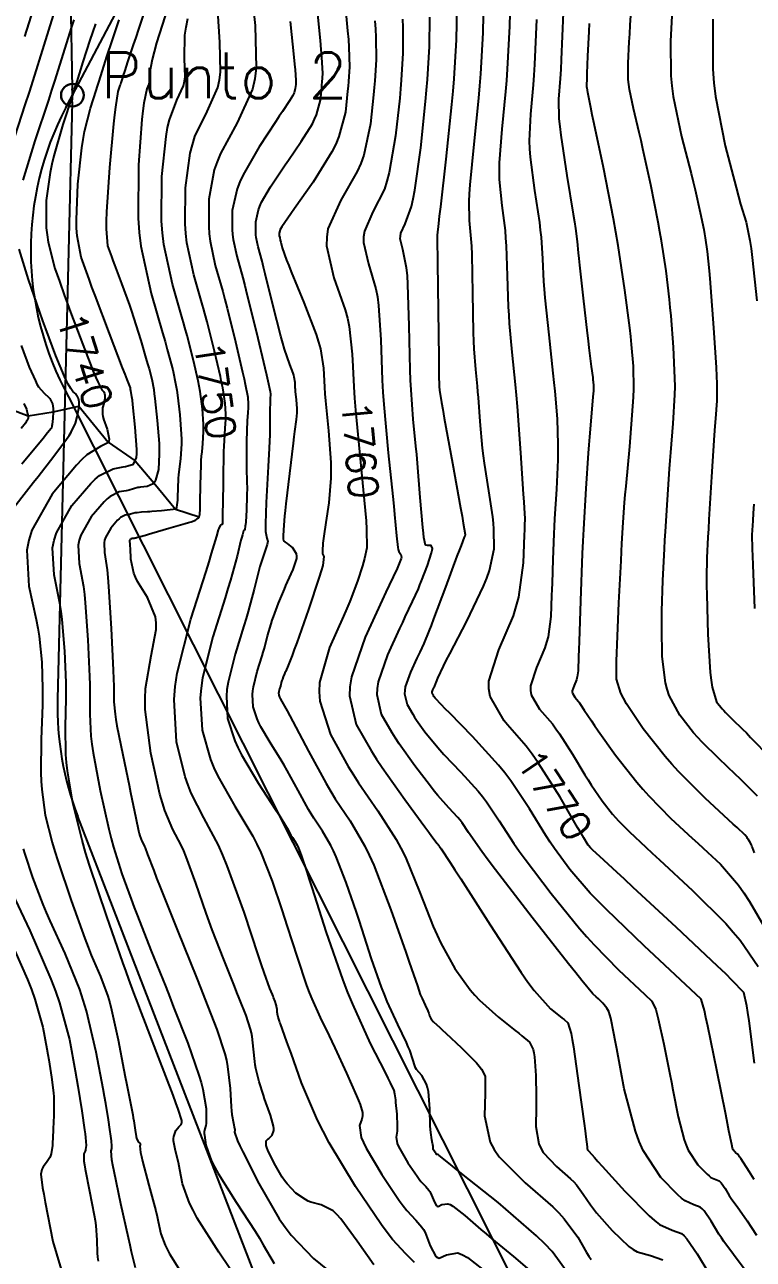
# Model space of a CAD drawing. Header units: metres. Extents: x 837117 to 838479, y 1189012 to 1191015.
# Drawn here: x 838085.9 to 838181.6, y 1190165.6 to 1190327.7 of the extents above; entities that cross this region are included whole.
import ezdxf

# ---------------------------------------------------------------- set-up
doc = ezdxf.new("R2010")
doc.units = ezdxf.units.M
doc.header["$LTSCALE"] = 0.3
for name, color, linetype in [('COTAS 10', 1, 'Continuous'), ('COTAS INT', 252, 'Continuous'), ('DRENAJE', 5, 'Continuous'), ('VIA1', 50, 'Continuous'), ('VIA2', 121, 'Continuous')]:
    doc.layers.add(name, color=color, linetype=linetype)
doc.layers.add('PTOBLIGADO', color=90, linetype='Continuous', lineweight=30)
doc.layers.add('TEXTPTO', color=90, linetype='Continuous', lineweight=30)
doc.styles.get("Standard").update_dxf_attribs({"font": 'simplex.shx'})

msp = doc.modelspace()

# ---------------------------------------------------------------- linework, layer by layer
at = {"layer": 'COTAS 10'}
for points in [[(838181.7, 1190191.36), (838181, 1190196.9), (838180.84, 1190197.99), (838180.7, 1190198.9), (838180.33, 1190200.62), (838178.81, 1190202.22), (838177.94, 1190203.07), (838176.88, 1190204.08), (838171.43, 1190209.19), (838165.81, 1190214.4), (838164.64, 1190215.49), (838163.64, 1190216.42), (838161.43, 1190218.48), (838160.52, 1190219.33), (838160.34, 1190219.5), (838160.19, 1190219.64), (838159.93, 1190219.91), (838159.88, 1190219.98), (838159.32, 1190220.93), (838158.96, 1190221.54), (838158.51, 1190222.31), (838156.2, 1190226.28), (838153.34, 1190230.8), (838152.54, 1190231.91), (838151.75, 1190232.97), (838149.31, 1190235.77), (838148.87, 1190236.28), (838147.01, 1190239.49), (838146.85, 1190240.48), (838146.85, 1190241.51), (838148.16, 1190245.63), (838150.07, 1190250.06), (838150.45, 1190251.29), (838150.77, 1190252.53), (838151.38, 1190257.02), (838151.54, 1190260.66), (838151.57, 1190261.35), (838151.59, 1190261.92), (838151.62, 1190262.84), (838151.52, 1190264.2), (838151.47, 1190265.03), (838151.4, 1190266.07), (838151.04, 1190271.46), (838150.6, 1190277.56), (838150.48, 1190279.04), (838150.36, 1190280.43), (838149.93, 1190284.69), (838149.58, 1190288.46), (838149.51, 1190289.54), (838149.45, 1190290.63), (838149.32, 1190294.69), (838149.18, 1190298.64), (838149.1, 1190299.66), (838149.02, 1190300.65), (838148.58, 1190303.96), (838148.27, 1190307.37), (838148.25, 1190308.43), (838148.27, 1190309.54), (838148.61, 1190313.96), (838149.09, 1190318.91), (838149.2, 1190320.36), (838149.31, 1190321.84), (838149.6, 1190327.47), (838149.74, 1190332.57)], [(838137.09, 1190165.17), (838135.95, 1190166.32), (838134.19, 1190168.23), (838133.51, 1190169.11), (838132.76, 1190170.15), (838129.36, 1190175.17), (838125.89, 1190180.92), (838125.09, 1190182.41), (838124.35, 1190183.87), (838122.27, 1190188.77), (838120.89, 1190192.65), (838120.6, 1190193.47), (838120.35, 1190194.17), (838119.78, 1190195.76), (838119.51, 1190196.52), (838119.44, 1190196.7), (838119.39, 1190196.87), (838119.22, 1190197.38), (838119.12, 1190197.79), (838119.1, 1190197.9), (838119.08, 1190198.01), (838119.05, 1190198.39), (838119, 1190198.78), (838118.98, 1190198.89), (838118.95, 1190199.01), (838118.81, 1190199.44), (838118.6, 1190199.97), (838118.53, 1190200.15), (838118.45, 1190200.35), (838118.12, 1190201.18), (838117.37, 1190203.27), (838117.03, 1190204.26), (838116.64, 1190205.44), (838114.72, 1190211.18), (838112.51, 1190217.28), (838111.94, 1190218.68), (838111.37, 1190219.96), (838109.45, 1190223.55), (838107.78, 1190226.78), (838107.38, 1190227.83), (838107.01, 1190228.95), (838105.86, 1190233.55), (838105.55, 1190239.09), (838105.7, 1190240.79), (838105.95, 1190242.57), (838107.72, 1190249.62), (838109.73, 1190255.88), (838110.13, 1190257.16), (838110.47, 1190258.24), (838111.15, 1190260.53), (838111.38, 1190261.38), (838111.44, 1190261.55), (838111.5, 1190261.69), (838111.69, 1190261.99), (838111.83, 1190262.09), (838111.86, 1190262.11), (838111.88, 1190262.13), (838111.93, 1190262.17), (838111.94, 1190262.21), (838111.94, 1190262.24), (838111.94, 1190262.26), (838111.94, 1190262.39), (838111.94, 1190263.35), (838111.95, 1190263.9), (838111.96, 1190264.57), (838112.01, 1190268.01), (838112.08, 1190271.62), (838112.11, 1190272.39), (838112.14, 1190273.07), (838112.26, 1190274.72), (838112.34, 1190275.84), (838112.34, 1190276.19), (838112.34, 1190276.55), (838112.23, 1190278), (838111.92, 1190280), (838111.78, 1190280.71), (838111.62, 1190281.49), (838110.85, 1190284.84), (838109.87, 1190288.68), (838109.58, 1190289.76), (838109.4, 1190290.43), (838109.29, 1190290.84), (838108.14, 1190294.84), (838107.23, 1190299.05), (838107.09, 1190300.28), (838106.99, 1190301.53), (838107.02, 1190306.28), (838107.66, 1190310.81), (838107.94, 1190311.92), (838108.27, 1190312.98), (838109.87, 1190316.28), (838111.29, 1190319.45), (838111.51, 1190320.42), (838111.65, 1190321.43), (838111.55, 1190325.4), (838111.3, 1190329.5)], [(838170.93, 1190329.67), (838170.68, 1190325.51), (838170.74, 1190320.97), (838170.87, 1190319.63), (838171.06, 1190318.26), (838172.15, 1190313.02), (838173.39, 1190308.16), (838173.67, 1190307.03), (838173.92, 1190305.99), (838174.6, 1190303.02), (838175.05, 1190300.79), (838175.15, 1190300.23), (838175.25, 1190299.68), (838175.52, 1190297.9), (838175.78, 1190295.36), (838175.87, 1190294.34), (838175.96, 1190293.19), (838176.36, 1190287.9), (838176.7, 1190282.66), (838176.75, 1190281.55), (838176.78, 1190280.58), (838176.77, 1190278.31), (838176.59, 1190275.97), (838176.52, 1190274.96), (838176.44, 1190273.8), (838176.09, 1190268.31), (838175.74, 1190262.72), (838175.67, 1190261.49), (838175.6, 1190260.41), (838175.45, 1190257.67), (838175.42, 1190255.03), (838175.43, 1190254), (838175.46, 1190252.86), (838175.61, 1190247.67), (838175.91, 1190242.66), (838176.03, 1190241.62), (838176.16, 1190240.73), (838176.74, 1190238.8), (838177.47, 1190237.88), (838177.69, 1190237.63), (838177.92, 1190237.38), (838178.8, 1190236.5), (838180.14, 1190235.21), (838180.65, 1190234.7), (838181.21, 1190234.12), (838183.78, 1190231.48)], [(838095.21, 1190327.8), (838094.84, 1190326.67), (838094.5, 1190325.64), (838093.58, 1190322.78), (838092.77, 1190320.2), (838092.49, 1190319.34), (838092.2, 1190318.42), (838090.94, 1190314.58), (838089.76, 1190310.46), (838089.51, 1190309.37), (838089.29, 1190308.29), (838088.77, 1190304.58), (838088.76, 1190301.03), (838088.86, 1190300.07), (838089, 1190299.11), (838089.88, 1190295.69), (838090.48, 1190294.01), (838091.16, 1190292.1), (838091.55, 1190291.03), (838091.95, 1190289.93), (838093.55, 1190285.69), (838094.97, 1190282.07), (838095.26, 1190281.36), (838095.51, 1190280.78), (838096.04, 1190279.76), (838096.24, 1190279.57), (838096.29, 1190279.52), (838096.33, 1190279.47), (838096.42, 1190279.28), (838096.45, 1190279.06), (838096.45, 1190279), (838096.45, 1190278.92), (838096.43, 1190278.62), (838096.36, 1190278.23), (838096.33, 1190278.09), (838096.3, 1190277.96), (838096.15, 1190277.37), (838096.13, 1190276.55), (838096.19, 1190276.26), (838096.27, 1190275.94), (838096.28, 1190275.91), (838096.76, 1190274.56), (838097.03, 1190273.27), (838096.96, 1190273.01), (838096.84, 1190272.78), (838095.88, 1190272.31), (838094.08, 1190271.23), (838093.43, 1190270.61), (838092.71, 1190269.86), (838089.55, 1190266.03), (838086.88, 1190261.31), (838086.47, 1190260), (838086.21, 1190258.7), (838086.46, 1190253.99), (838087.45, 1190249.59), (838087.65, 1190248.48), (838087.82, 1190247.42), (838088.18, 1190243.99), (838088.27, 1190240.54), (838088.27, 1190239.47), (838088.26, 1190238.36), (838088.11, 1190233.91), (838088.05, 1190229.47), (838088.09, 1190228.36), (838088.17, 1190227.3), (838088.64, 1190223.91), (838089.55, 1190220.33), (838089.89, 1190219.16), (838090.28, 1190217.9), (838092.01, 1190212.72), (838093.82, 1190207.71), (838094.25, 1190206.57), (838094.65, 1190205.54), (838095.86, 1190202.72), (838096.83, 1190200.15), (838097.09, 1190199.28), (838097.34, 1190198.34), (838098.2, 1190194.4), (838098.95, 1190190.5), (838099.12, 1190189.58), (838099.29, 1190188.75), (838099.77, 1190186.34), (838100.11, 1190184.59), (838100.18, 1190184.17), (838100.25, 1190183.77), (838100.41, 1190182.57), (838100.55, 1190181.71), (838100.6, 1190181.53), (838100.66, 1190181.37), (838100.89, 1190181), (838101.07, 1190180.8), (838101.1, 1190180.74), (838101.11, 1190180.69), (838101.05, 1190180.52), (838101.15, 1190179.62), (838101.27, 1190179.11), (838101.41, 1190178.49), (838102.24, 1190175.33), (838103.13, 1190171.98), (838103.31, 1190171.25), (838103.47, 1190170.59), (838103.82, 1190168.94), (838104.35, 1190167.47), (838104.62, 1190166.94), (838104.95, 1190166.35), (838106.57, 1190163.76)], [(838131.89, 1190328.2), (838131.97, 1190327.07), (838132.02, 1190326.03), (838132.06, 1190323.05), (838131.89, 1190320.31), (838131.82, 1190319.42), (838131.73, 1190318.49), (838131.33, 1190314.65), (838130.44, 1190310.56), (838130.05, 1190309.47), (838129.59, 1190308.39), (838127.44, 1190304.65), (838125.74, 1190300.87), (838125.57, 1190299.77), (838125.54, 1190298.65), (838126.52, 1190294.44), (838128.01, 1190290.25), (838128.3, 1190289.15), (838128.53, 1190288.08), (838128.92, 1190284.44), (838128.99, 1190282.81), (838129.11, 1190280.15), (838129.21, 1190278.67), (838129.34, 1190277.07), (838130.01, 1190270.25), (838130.63, 1190263.89), (838130.73, 1190262.57), (838130.8, 1190261.44), (838130.82, 1190258.99), (838130.53, 1190257.6), (838130.41, 1190257.14), (838130.27, 1190256.66), (838129.62, 1190254.64), (838128.59, 1190251.95), (838128.21, 1190251.04), (838127.79, 1190250.05), (838125.92, 1190245.9), (838124.63, 1190241.34), (838124.58, 1190240.1), (838124.67, 1190238.86), (838126.07, 1190234.48), (838128.4, 1190230.32), (838129.07, 1190229.22), (838129.75, 1190228.15), (838132.28, 1190224.48), (838134.7, 1190220.71), (838135.32, 1190219.56), (838135.9, 1190218.38), (838137.8, 1190213.78), (838139.55, 1190209.28), (838140.05, 1190208.17), (838140.55, 1190207.11), (838142.39, 1190203.78), (838144.4, 1190201), (838145.01, 1190200.29), (838145.64, 1190199.62), (838148.11, 1190197.4), (838150.32, 1190195.66), (838150.79, 1190195.28), (838151.2, 1190194.95), (838152.18, 1190194.12), (838152.65, 1190193.13), (838152.75, 1190192.7), (838152.84, 1190192.19), (838153.02, 1190189.76), (838153.07, 1190186.97), (838153.08, 1190186.24), (838153.08, 1190185.52), (838153.04, 1190183.04), (838153.42, 1190180.78), (838153.67, 1190180.21), (838154, 1190179.65), (838155.73, 1190177.79), (838157.59, 1190176.18), (838157.99, 1190175.77), (838158.35, 1190175.39), (838159.25, 1190174.15), (838160.19, 1190172.74), (838160.57, 1190172.25), (838161, 1190171.71), (838163.02, 1190169.38), (838165.23, 1190167.29), (838165.79, 1190166.9), (838166.32, 1190166.58), (838168.05, 1190166.12), (838169.67, 1190165.52)]]:
    msp.add_lwpolyline(points, dxfattribs=at)
at = {"layer": 'COTAS INT'}
for points in [[(838115.63, 1190332.69), (838116.18, 1190327.56), (838116.32, 1190322), (838116.12, 1190320.59), (838115.81, 1190319.23), (838113.83, 1190314.79), (838111.63, 1190310.78), (838111.19, 1190309.69), (838110.82, 1190308.61), (838110.1, 1190304.79), (838110.08, 1190301.17), (838110.15, 1190300.21), (838110.26, 1190299.28), (838110.95, 1190296.06), (838111.92, 1190292.65), (838112.2, 1190291.59), (838112.49, 1190290.48), (838113.6, 1190286.06), (838114.54, 1190282.05), (838114.73, 1190281.21), (838114.89, 1190280.47), (838115.2, 1190278.77), (838115.26, 1190277.87), (838115.27, 1190277.64), (838115.27, 1190277.43), (838115.22, 1190276.73), (838115.14, 1190275.72), (838115.12, 1190275.3), (838115.1, 1190274.82), (838115.06, 1190272.59), (838115.04, 1190270.27), (838115.04, 1190269.73), (838115.04, 1190269.24), (838115.08, 1190267.86), (838115.11, 1190266.61), (838115.1, 1190266.2), (838115.09, 1190265.77), (838115.03, 1190263.98), (838114.94, 1190262.39), (838114.92, 1190262.08), (838114.89, 1190261.83), (838114.82, 1190261.39), (838114.76, 1190261.33), (838114.75, 1190261.31), (838114.73, 1190261.29), (838114.67, 1190261.25), (838114.5, 1190260.71), (838114.42, 1190260.39), (838114.31, 1190260), (838113.8, 1190257.93), (838112.94, 1190254.76), (838112.61, 1190253.65), (838112.25, 1190252.46), (838110.63, 1190247.34), (838109.28, 1190241.96), (838109.09, 1190240.6), (838108.97, 1190239.3), (838109.21, 1190235.08), (838110.33, 1190231.21), (838110.77, 1190230.13), (838111.26, 1190229.04), (838113.51, 1190225.08), (838115.86, 1190221.16), (838116.41, 1190220.09), (838116.93, 1190219.03), (838118.43, 1190215.27), (838119.68, 1190211.48), (838120.03, 1190210.4), (838120.38, 1190209.31), (838121.68, 1190205.27), (838122.94, 1190201.54), (838123.28, 1190200.65), (838123.6, 1190199.82), (838124.71, 1190197.34), (838125.88, 1190194.95), (838126.25, 1190194.18), (838126.63, 1190193.37), (838128.16, 1190190.04), (838129.48, 1190187.05), (838129.74, 1190186.45), (838129.95, 1190185.94), (838130.29, 1190184.9), (838130.25, 1190184.39), (838130.21, 1190184.21), (838130.16, 1190184.01), (838129.87, 1190183.16), (838130.1, 1190181.59), (838130.38, 1190180.94), (838130.74, 1190180.2), (838132.8, 1190176.73), (838135.1, 1190173.33), (838135.61, 1190172.63), (838136.07, 1190172.03), (838137.26, 1190170.74), (838138.07, 1190169.85), (838138.28, 1190169.51), (838138.48, 1190169.13), (838139.17, 1190167.4), (838139.89, 1190166), (838140.12, 1190165.83), (838140.35, 1190165.74), (838141.3, 1190166.21), (838142.8, 1190166.44), (838143.39, 1190166.21), (838144.06, 1190165.85), (838147.09, 1190163.48)], [(838182.1, 1190226.4), (838180.32, 1190228.2), (838179.79, 1190228.72), (838179.22, 1190229.26), (838177.03, 1190231.33), (838174.83, 1190233.51), (838174.27, 1190234.12), (838173.73, 1190234.74), (838171.92, 1190237.03), (838170.54, 1190239.62), (838170.27, 1190240.44), (838170.04, 1190241.29), (838169.6, 1190244.72), (838169.54, 1190248.5), (838169.54, 1190249.58), (838169.56, 1190250.67), (838169.69, 1190254.72), (838169.9, 1190258.86), (838169.96, 1190260.01), (838170.03, 1190261.16), (838170.28, 1190265.31), (838170.56, 1190269.37), (838170.64, 1190270.46), (838170.73, 1190271.54), (838171.06, 1190275.31), (838171.27, 1190279.08), (838171.29, 1190280.17), (838171.28, 1190281.26), (838171.11, 1190285.36), (838170.77, 1190289.45), (838170.67, 1190290.54), (838170.56, 1190291.62), (838170.12, 1190295.36), (838169.52, 1190299.3), (838169.31, 1190300.5), (838169.08, 1190301.75), (838168.1, 1190306.66), (838167.08, 1190311.36), (838166.83, 1190312.48), (838166.59, 1190313.53), (838165.82, 1190316.66), (838165.3, 1190319.17), (838165.21, 1190319.82), (838165.15, 1190320.46), (838165.12, 1190322.64), (838165.29, 1190325.43), (838165.35, 1190326.46), (838165.42, 1190327.6), (838165.73, 1190332.64)], [(838102.56, 1190332.23), (838100.86, 1190327.07), (838100.5, 1190325.98), (838100.19, 1190325.02), (838099.44, 1190322.78), (838099.06, 1190321.65), (838098.98, 1190321.4), (838098.9, 1190321.17), (838098.71, 1190320.56), (838098.54, 1190320.04), (838098.49, 1190319.87), (838098.43, 1190319.68), (838098.17, 1190318.91), (838097.83, 1190316.85), (838097.72, 1190315.86), (838097.59, 1190314.68), (838097.07, 1190308.91), (838096.68, 1190303.09), (838096.63, 1190301.89), (838096.62, 1190300.86), (838096.8, 1190298.64), (838097.31, 1190297.23), (838097.5, 1190296.72), (838097.71, 1190296.16), (838098.64, 1190293.7), (838099.67, 1190290.86), (838099.95, 1190290.05), (838100.22, 1190289.24), (838101.16, 1190286.23), (838101.94, 1190283.59), (838102.11, 1190283.01), (838102.25, 1190282.5), (838102.61, 1190281.16), (838102.86, 1190279.77), (838102.93, 1190279.22), (838103.01, 1190278.59), (838103.34, 1190275.72), (838103.57, 1190272.69), (838103.6, 1190271.97), (838103.6, 1190271.29), (838103.48, 1190269.27), (838103.11, 1190267.89), (838102.96, 1190267.63), (838102.79, 1190267.41), (838101.99, 1190267.04), (838101.15, 1190266.97), (838100.95, 1190266.94), (838100.76, 1190266.91), (838100.22, 1190266.76), (838099.66, 1190266.59), (838099.46, 1190266.55), (838099.25, 1190266.5), (838098.33, 1190266.34), (838097.15, 1190265.75), (838096.76, 1190265.43), (838096.35, 1190265.04), (838094.67, 1190263.07), (838093.31, 1190260.67), (838093.1, 1190260), (838092.97, 1190259.34), (838093.1, 1190256.93), (838093.64, 1190253.94), (838093.77, 1190252.9), (838093.89, 1190251.77), (838094.24, 1190246.93), (838094.44, 1190242.13), (838094.48, 1190241.02), (838094.49, 1190240.01), (838094.47, 1190237.17), (838094.61, 1190234.28), (838094.74, 1190233.25), (838094.91, 1190232.11), (838095.84, 1190227.17), (838096.99, 1190222.07), (838097.3, 1190220.84), (838097.6, 1190219.7), (838098.67, 1190216.21), (838099.89, 1190212.87), (838100.29, 1190211.81), (838100.72, 1190210.7), (838102.5, 1190206.21), (838104.44, 1190201.37), (838104.96, 1190200.04), (838105.48, 1190198.72), (838107.33, 1190193.97), (838108.8, 1190189.79), (838109.09, 1190188.81), (838109.33, 1190187.93), (838109.74, 1190185.39), (838109.75, 1190183.77), (838109.74, 1190183.45), (838109.72, 1190183.19), (838109.59, 1190182.73), (838109.49, 1190182.35), (838109.5, 1190182.14), (838109.52, 1190181.89), (838109.69, 1190180.6), (838110.46, 1190178.5), (838110.85, 1190177.73), (838111.32, 1190176.88), (838113.67, 1190173.13), (838116.17, 1190169.29), (838116.74, 1190168.38), (838117.25, 1190167.53), (838118.66, 1190165.04)], [(838105.08, 1190331.07), (838103.25, 1190325.28), (838102.91, 1190324.1), (838102.65, 1190323.11), (838102.29, 1190321.07), (838102.31, 1190320.28), (838102.28, 1190320.08), (838102.24, 1190319.89), (838101.96, 1190319.26), (838101.56, 1190317.38), (838101.44, 1190316.39), (838101.32, 1190315.21), (838100.86, 1190309.26), (838100.82, 1190302.26), (838100.96, 1190300.41), (838101.17, 1190298.6), (838102.51, 1190292.39), (838104.03, 1190287.23), (838104.35, 1190286.08), (838104.64, 1190285.06), (838105.36, 1190282.39), (838105.78, 1190280.34), (838105.88, 1190279.72), (838105.98, 1190279.06), (838106.3, 1190276.48), (838106.48, 1190273.92), (838106.5, 1190273.27), (838106.5, 1190272.66), (838106.36, 1190270.68), (838106.16, 1190269), (838106.12, 1190268.57), (838106.08, 1190268.16), (838106.02, 1190266.8), (838105.99, 1190265.71), (838105.98, 1190265.46), (838105.97, 1190265.24), (838105.91, 1190264.65), (838105.85, 1190264.3), (838105.83, 1190264.18), (838105.82, 1190264.1), (838105.81, 1190264.09), (838105.81, 1190264.09), (838105.79, 1190264.08), (838105.78, 1190264.08), (838105.78, 1190264.08), (838105.73, 1190264.06), (838105.41, 1190264.03), (838105.01, 1190263.99), (838103.89, 1190263.88), (838102.64, 1190263.76), (838102.34, 1190263.74), (838102.07, 1190263.72), (838101.26, 1190263.67), (838100.68, 1190263.62), (838100.55, 1190263.61), (838100.43, 1190263.59), (838100.11, 1190263.51), (838099.82, 1190263.42), (838099.72, 1190263.4), (838099.61, 1190263.38), (838099.13, 1190263.29), (838098.52, 1190262.98), (838098.32, 1190262.82), (838098.1, 1190262.62), (838097.23, 1190261.59), (838096.53, 1190260.35), (838096.42, 1190260), (838096.35, 1190259.66), (838096.42, 1190258.41), (838096.74, 1190256.12), (838096.83, 1190255.11), (838096.92, 1190253.95), (838097.26, 1190248.41), (838097.53, 1190242.93), (838097.58, 1190241.8), (838097.61, 1190240.84), (838097.65, 1190238.79), (838097.8, 1190237.16), (838097.91, 1190236.46), (838098.04, 1190235.65), (838098.8, 1190231.85), (838099.63, 1190227.84), (838099.82, 1190226.9), (838100, 1190226.04), (838100.5, 1190223.55), (838100.86, 1190221.86), (838100.95, 1190221.51), (838101.04, 1190221.2), (838101.32, 1190220.5), (838101.59, 1190220), (838101.67, 1190219.82), (838101.75, 1190219.62), (838102.06, 1190218.77), (838102.86, 1190216.65), (838103.25, 1190215.65), (838103.71, 1190214.48), (838106, 1190208.77), (838108.48, 1190202.6), (838109.06, 1190201.14), (838109.59, 1190199.79), (838111.16, 1190195.79), (838112.2, 1190192.6), (838112.4, 1190191.75), (838112.57, 1190190.92), (838112.9, 1190188.03), (838113.02, 1190185.64), (838113.06, 1190185.11), (838113.11, 1190184.64), (838113.32, 1190183.46), (838113.48, 1190182.8), (838113.5, 1190182.66), (838113.51, 1190182.54), (838113.46, 1190182.28), (838113.88, 1190181.17), (838114.18, 1190180.52), (838114.57, 1190179.72), (838116.65, 1190175.56), (838119.35, 1190170.93), (838120.13, 1190169.83), (838120.91, 1190168.8), (838123.85, 1190165.72), (838126.36, 1190163.64)], [(838157.5, 1190163.43), (838155.15, 1190166.62), (838154.19, 1190167.64), (838153.1, 1190168.71), (838148.06, 1190173.05), (838143.28, 1190176.87), (838142.36, 1190177.61), (838141.61, 1190178.21), (838140.32, 1190179.25), (838140.18, 1190179.36), (838140.15, 1190179.38), (838140.13, 1190179.39), (838140.06, 1190179.38), (838140.02, 1190179.35), (838140.01, 1190179.36), (838139.99, 1190179.36), (838139.96, 1190179.43), (838139.93, 1190179.51), (838139.92, 1190179.52), (838139.91, 1190179.54), (838139.88, 1190179.58), (838139.82, 1190179.64), (838139.8, 1190179.67), (838139.78, 1190179.7), (838139.67, 1190179.85), (838139.58, 1190180.01), (838139.56, 1190180.04), (838139.55, 1190180.07), (838139.54, 1190180.14), (838139.55, 1190180.21), (838139.55, 1190180.24), (838139.55, 1190180.27), (838139.55, 1190180.41), (838139.51, 1190180.64), (838139.49, 1190180.73), (838139.46, 1190180.83), (838139.35, 1190181.3), (838139.22, 1190182.25), (838139.2, 1190182.66), (838139.17, 1190183.13), (838139.11, 1190185.36), (838138.92, 1190187.65), (838138.81, 1190188.15), (838138.69, 1190188.59), (838138.04, 1190189.74), (838137.37, 1190190.53), (838137.23, 1190190.76), (838137.12, 1190190.99), (838136.86, 1190191.82), (838136.48, 1190193.05), (838136.28, 1190193.52), (838136.05, 1190194.05), (838134.89, 1190196.45), (838133.51, 1190199.46), (838133.14, 1190200.38), (838132.77, 1190201.33), (838131.47, 1190205.07), (838130.19, 1190209.02), (838129.82, 1190210.11), (838129.46, 1190211.19), (838128.11, 1190215.07), (838126.81, 1190218.46), (838126.46, 1190219.23), (838126.13, 1190219.92), (838125.01, 1190221.83), (838123.88, 1190223.52), (838123.54, 1190224.07), (838123.19, 1190224.67), (838121.83, 1190227.15), (838120.39, 1190229.78), (838119.99, 1190230.47), (838119.59, 1190231.15), (838118.14, 1190233.46), (838116.92, 1190235.52), (838116.66, 1190236.04), (838116.44, 1190236.54), (838115.92, 1190238.14), (838115.83, 1190239.74), (838115.88, 1190240.23), (838115.95, 1190240.74), (838116.46, 1190242.77), (838117.1, 1190244.81), (838117.25, 1190245.33), (838117.39, 1190245.83), (838117.82, 1190247.46), (838118.26, 1190249.03), (838118.41, 1190249.49), (838118.57, 1190249.96), (838119.25, 1190251.75), (838120.01, 1190253.56), (838120.22, 1190254.04), (838120.43, 1190254.52), (838121.18, 1190256.18), (838121.63, 1190257.6), (838121.64, 1190257.92), (838121.61, 1190258.22), (838121.09, 1190259.04), (838120.41, 1190259.56), (838120.28, 1190259.66), (838120.17, 1190259.75), (838119.95, 1190259.94), (838119.9, 1190260.2), (838119.89, 1190260.35), (838119.89, 1190260.52), (838119.93, 1190261.38), (838120.08, 1190263.16), (838120.16, 1190263.9), (838120.26, 1190264.76), (838120.72, 1190268.77), (838121.21, 1190272.73), (838121.31, 1190273.56), (838121.4, 1190274.27), (838121.61, 1190275.85), (838121.68, 1190276.74), (838121.68, 1190277.02), (838121.68, 1190277.3), (838121.6, 1190278.44), (838121.49, 1190279.53), (838121.47, 1190279.79), (838121.45, 1190280.02), (838121.42, 1190280.71), (838121.31, 1190281.41), (838121.24, 1190281.66), (838121.16, 1190281.93), (838120.71, 1190283.09), (838120.03, 1190285.08), (838119.81, 1190285.88), (838119.56, 1190286.78), (838118.51, 1190290.89), (838117.51, 1190294.98), (838117.29, 1190295.86), (838117.09, 1190296.64), (838116.58, 1190298.51), (838116.32, 1190299.73), (838116.28, 1190300.08), (838116.25, 1190300.44), (838116.26, 1190301.81), (838116.61, 1190303.38), (838116.8, 1190303.86), (838117.03, 1190304.37), (838118.19, 1190306.39), (838119.67, 1190308.62), (838120.11, 1190309.26), (838120.55, 1190309.91), (838122.24, 1190312.33), (838123.69, 1190314.68), (838123.99, 1190315.28), (838124.23, 1190315.86), (838124.74, 1190317.76), (838124.91, 1190319.37), (838124.95, 1190319.76), (838124.98, 1190320.13), (838125.05, 1190321.27), (838124.94, 1190323.42), (838124.85, 1190324.41), (838124.75, 1190325.58), (838124.17, 1190331.27)], [(838127.81, 1190332.16), (838128.32, 1190326.89), (838128.41, 1190325.74), (838128.48, 1190324.72), (838128.56, 1190322.16), (838128.44, 1190320.22), (838128.38, 1190319.59), (838128.32, 1190318.93), (838128.03, 1190316.2), (838127.18, 1190312.98), (838126.76, 1190312.01), (838126.26, 1190310.99), (838123.8, 1190307.01), (838121.36, 1190303.54), (838120.87, 1190302.84), (838120.46, 1190302.26), (838119.68, 1190301.13), (838119.47, 1190300.77), (838119.43, 1190300.68), (838119.4, 1190300.6), (838119.34, 1190300.32), (838119.34, 1190300.08), (838119.34, 1190300.01), (838119.35, 1190299.95), (838119.4, 1190299.74), (838119.48, 1190299.41), (838119.52, 1190299.27), (838119.56, 1190299.11), (838119.74, 1190298.39), (838120.3, 1190296.77), (838120.58, 1190296.05), (838120.91, 1190295.22), (838122.57, 1190291.22), (838124.2, 1190287), (838124.51, 1190286.02), (838124.76, 1190285.12), (838125.17, 1190282.57), (838125.28, 1190280.09), (838125.34, 1190279.23), (838125.42, 1190278.3), (838125.8, 1190274.35), (838126.1, 1190270.21), (838126.11, 1190269.17), (838126.1, 1190268.17), (838125.84, 1190264.93), (838125.45, 1190262.32), (838125.36, 1190261.72), (838125.29, 1190261.17), (838125.08, 1190259.62), (838125.02, 1190258.61), (838125.02, 1190258.41), (838125.04, 1190258.23), (838125.21, 1190257.85), (838125.05, 1190256.68), (838124.86, 1190256), (838124.6, 1190255.17), (838123.17, 1190250.9), (838121.63, 1190246.53), (838121.31, 1190245.64), (838121.04, 1190244.89), (838120.43, 1190243.33), (838120.16, 1190242.74), (838120.09, 1190242.6), (838120.04, 1190242.47), (838119.87, 1190242.08), (838119.75, 1190241.76), (838119.72, 1190241.68), (838119.69, 1190241.6), (838119.61, 1190241.32), (838119.54, 1190241.03), (838119.51, 1190240.94), (838119.49, 1190240.85), (838119.37, 1190240.49), (838119.28, 1190240.13), (838119.27, 1190240.04), (838119.26, 1190239.95), (838119.28, 1190239.67), (838119.37, 1190239.39), (838119.41, 1190239.3), (838119.45, 1190239.21), (838119.67, 1190238.84), (838120.36, 1190237.61), (838120.71, 1190236.96), (838121.12, 1190236.19), (838123.16, 1190232.33), (838125.5, 1190228.06), (838126.11, 1190227.03), (838126.69, 1190226.07), (838128.65, 1190223.16), (838130.58, 1190219.86), (838131.15, 1190218.66), (838131.74, 1190217.34), (838133.99, 1190211.5), (838135.96, 1190205.92), (838136.37, 1190204.75), (838136.71, 1190203.75), (838137.48, 1190201.5), (838137.86, 1190200.39), (838137.97, 1190200.11), (838138.08, 1190199.84), (838138.49, 1190198.95), (838138.83, 1190198.24), (838138.9, 1190198.08), (838138.96, 1190197.94), (838139.07, 1190197.58), (838139.18, 1190197.3), (838139.23, 1190197.22), (838139.29, 1190197.13), (838139.61, 1190196.78), (838140.41, 1190196.02), (838140.77, 1190195.68), (838141.19, 1190195.28), (838143.25, 1190193.36), (838145.23, 1190191.39), (838145.6, 1190190.97), (838145.91, 1190190.59), (838146.39, 1190189.66), (838146.38, 1190188.49), (838146.37, 1190187.97), (838146.36, 1190187.36), (838146.28, 1190184.44), (838147.04, 1190180.98), (838147.55, 1190180.02), (838148.19, 1190179.07), (838151.6, 1190175.65), (838155.26, 1190172.49), (838156.06, 1190171.69), (838156.76, 1190170.94), (838158.53, 1190168.5), (838159.66, 1190166.5), (838159.97, 1190166.02), (838160.27, 1190165.57)], [(838181.68, 1190176.09), (838181.02, 1190177.13), (838179.92, 1190178.86), (838179.81, 1190179), (838179.78, 1190179.04), (838179.76, 1190179.08), (838179.67, 1190179.23), (838179.6, 1190179.34), (838179.57, 1190179.36), (838179.56, 1190179.38), (838179.48, 1190179.4), (838179.39, 1190179.45), (838179.35, 1190179.48), (838179.31, 1190179.51), (838179.13, 1190179.7), (838178.94, 1190179.99), (838178.89, 1190180.09), (838178.85, 1190180.2), (838178.73, 1190180.66), (838178.37, 1190182.48), (838178.18, 1190183.44), (838177.95, 1190184.6), (838176.78, 1190190.44), (838175.59, 1190196.22), (838175.35, 1190197.34), (838175.14, 1190198.25), (838174.71, 1190199.78), (838167.24, 1190206.76), (838162.29, 1190211.52), (838161.18, 1190212.64), (838160.17, 1190213.68), (838157.47, 1190216.76), (838155.46, 1190219.52), (838154.89, 1190220.37), (838154.32, 1190221.25), (838152.2, 1190224.73), (838149.74, 1190228.43), (838148.96, 1190229.46), (838148.12, 1190230.49), (838144.72, 1190234.23), (838141.72, 1190237.28), (838141.13, 1190237.88), (838140.65, 1190238.38), (838139.79, 1190239.29), (838139.64, 1190239.5), (838139.6, 1190239.56), (838139.57, 1190239.61), (838139.46, 1190239.79), (838139.42, 1190239.98), (838139.42, 1190240.04), (838139.43, 1190240.1), (838139.52, 1190240.37), (838139.64, 1190240.62), (838139.67, 1190240.68), (838139.69, 1190240.74), (838139.77, 1190240.89), (838139.86, 1190241.11), (838139.9, 1190241.22), (838139.95, 1190241.34), (838140.16, 1190241.91), (838140.9, 1190243.47), (838141.27, 1190244.21), (838141.72, 1190245.09), (838143.96, 1190249.37), (838146.17, 1190253.97), (838146.6, 1190255.04), (838146.96, 1190256.03), (838147.57, 1190258.88), (838147.52, 1190261.44), (838147.45, 1190262.25), (838147.36, 1190263.09), (838146.85, 1190266.49), (838146.27, 1190270.11), (838146.14, 1190271.1), (838146.02, 1190272.08), (838145.71, 1190275.58), (838145.48, 1190278.74), (838145.42, 1190279.5), (838145.35, 1190280.22), (838145.13, 1190282.43), (838144.94, 1190285.12), (838144.9, 1190286.14), (838144.86, 1190287.28), (838144.76, 1190292.43), (838144.65, 1190297.5), (838144.6, 1190298.6), (838144.55, 1190299.58), (838144.32, 1190301.99), (838144.25, 1190304.48), (838144.3, 1190305.49), (838144.38, 1190306.64), (838144.91, 1190311.99), (838145.53, 1190318.05), (838145.67, 1190319.65), (838145.79, 1190321.21), (838146.09, 1190326.59), (838146.2, 1190331.26)], [(838087.29, 1190330.55), (838085.9, 1190326.11)], [(838142.65, 1190329.95), (838142.58, 1190325.7), (838142.27, 1190320.58), (838142.13, 1190318.93), (838141.97, 1190317.18), (838141.21, 1190310.03), (838140.49, 1190303.75), (838140.35, 1190302.54), (838140.24, 1190301.58), (838140.06, 1190300.03), (838140.09, 1190298.5), (838140.1, 1190297.55), (838140.11, 1190296.36), (838140.19, 1190290.16), (838140.27, 1190283.94), (838140.29, 1190282.74), (838140.31, 1190281.77), (838140.34, 1190280.16), (838140.35, 1190280.01), (838140.35, 1190279.97), (838140.36, 1190279.92), (838140.37, 1190279.71), (838140.64, 1190278.1), (838140.81, 1190277.17), (838141.01, 1190276.03), (838142.08, 1190270.13), (838143.13, 1190264.27), (838143.34, 1190263.14), (838143.5, 1190262.23), (838143.75, 1190260.75), (838143.73, 1190260.65), (838143.72, 1190260.61), (838143.71, 1190260.58), (838143.63, 1190260.42), (838143.2, 1190259.31), (838142.96, 1190258.67), (838142.66, 1190257.89), (838141.17, 1190253.85), (838139.61, 1190249.69), (838139.28, 1190248.82), (838138.99, 1190248.08), (838138.3, 1190246.43), (838137.79, 1190245.33), (838137.61, 1190244.95), (838137.41, 1190244.52), (838136.55, 1190242.67), (838135.89, 1190240.75), (838135.82, 1190240.28), (838135.8, 1190239.84), (838136.12, 1190238.46), (838136.86, 1190237.17), (838137.11, 1190236.79), (838137.37, 1190236.39), (838138.46, 1190234.84), (838139.92, 1190233.04), (838140.41, 1190232.48), (838140.94, 1190231.89), (838143.17, 1190229.55), (838145.45, 1190227.05), (838146.01, 1190226.35), (838146.54, 1190225.66), (838148.19, 1190223.17), (838150.12, 1190220.2), (838150.82, 1190219.2), (838151.6, 1190218.12), (838155.02, 1190213.62), (838158.75, 1190209.04), (838159.72, 1190207.93), (838160.67, 1190206.87), (838163.87, 1190203.62), (838167.34, 1190200.38), (838168.26, 1190199.51), (838168.75, 1190198.42), (838168.91, 1190197.86), (838169.09, 1190197.19), (838169.82, 1190193.85), (838170.6, 1190189.92), (838170.81, 1190188.88), (838171.01, 1190187.86), (838171.68, 1190184.33), (838172.47, 1190181.3), (838172.74, 1190180.59), (838173.03, 1190179.94), (838174.28, 1190178.03), (838175.49, 1190176.79), (838175.76, 1190176.56), (838176, 1190176.37), (838176.63, 1190176.08), (838177.08, 1190175.91), (838177.22, 1190175.8), (838177.35, 1190175.66), (838177.85, 1190174.92), (838178.41, 1190173.99), (838178.58, 1190173.73), (838178.76, 1190173.48), (838179.45, 1190172.55), (838180.76, 1190170.65), (838181.33, 1190169.78), (838181.99, 1190168.77)], [(838089.69, 1190328.91), (838088.46, 1190325), (838087, 1190320.35), (838086.5, 1190318.81), (838085.97, 1190317.16), (838083.71, 1190310.25)], [(838085.72, 1190307.26), (838087.32, 1190312.41), (838089.08, 1190317.79), (838089.5, 1190319.07), (838089.88, 1190320.28), (838091.02, 1190323.89), (838092.09, 1190327.27), (838092.44, 1190328.33)], [(838114.32, 1190162.28), (838111.4, 1190166.53), (838108.59, 1190171.02), (838108.03, 1190172.04), (838107.56, 1190172.97), (838106.64, 1190175.51), (838106.3, 1190177.35), (838106.2, 1190177.83), (838106.1, 1190178.3), (838105.71, 1190179.87), (838105.48, 1190181.18), (838105.47, 1190181.48), (838105.49, 1190181.75), (838105.78, 1190182.51), (838106.16, 1190182.98), (838106.24, 1190183.07), (838106.31, 1190183.15), (838106.46, 1190183.29), (838106.52, 1190183.39), (838106.53, 1190183.44), (838106.54, 1190183.51), (838106.54, 1190183.82), (838106.07, 1190185.33), (838105.77, 1190186.15), (838105.41, 1190187.14), (838103.5, 1190192.15), (838101.56, 1190197.19), (838101.17, 1190198.19), (838100.85, 1190199.01), (838100.24, 1190200.59), (838099.58, 1190202.4), (838099.23, 1190203.39), (838098.81, 1190204.57), (838096.7, 1190210.59), (838094.44, 1190217.37), (838093.93, 1190219.03), (838093.47, 1190220.61), (838092.24, 1190225.54), (838091.54, 1190229.71), (838091.42, 1190230.81), (838091.33, 1190231.88), (838091.29, 1190235.54), (838091.38, 1190239.19), (838091.37, 1190240.25), (838091.36, 1190241.34), (838091.21, 1190245.46), (838090.85, 1190249.6), (838090.71, 1190250.69), (838090.54, 1190251.76), (838089.78, 1190255.46), (838089.59, 1190259.02), (838089.79, 1190260), (838090.1, 1190260.99), (838092.11, 1190264.55), (838094.6, 1190267.46), (838095.2, 1190268.03), (838095.77, 1190268.51), (838097.53, 1190269.39), (838098.87, 1190269.62), (838099.17, 1190269.68), (838099.45, 1190269.75), (838100.21, 1190269.97), (838100.6, 1190270.85), (838100.64, 1190271.33), (838100.65, 1190271.92), (838100.45, 1190274.86), (838100.13, 1190277.8), (838100.06, 1190278.37), (838100.01, 1190278.84), (838099.88, 1190279.66), (838099.83, 1190279.77), (838099.83, 1190279.8), (838099.82, 1190279.82), (838099.82, 1190279.88), (838099.82, 1190279.9), (838099.83, 1190279.91), (838099.83, 1190279.92), (838099.83, 1190279.93), (838099.83, 1190279.95), (838099.83, 1190279.96), (838099.83, 1190279.97), (838099.83, 1190279.98), (838099.82, 1190279.98), (838099.82, 1190279.98), (838099.81, 1190279.99), (838099.38, 1190281.09), (838099.12, 1190281.79), (838098.79, 1190282.65), (838097.06, 1190287.16), (838095.19, 1190292.11), (838094.76, 1190293.24), (838094.38, 1190294.28), (838093.34, 1190297.16), (838092.81, 1190299.98), (838092.75, 1190300.98), (838092.72, 1190302.06), (838092.92, 1190306.74), (838093.44, 1190311.49), (838093.61, 1190312.61), (838093.8, 1190313.66), (838094.56, 1190316.74), (838095.31, 1190319.05), (838095.49, 1190319.6), (838095.66, 1190320.12), (838096.15, 1190321.67), (838096.73, 1190323.48), (838096.95, 1190324.16), (838097.2, 1190324.92), (838098.33, 1190328.3)], [(838131.77, 1190164.89), (838129.57, 1190168.01), (838127.42, 1190170.92), (838126.9, 1190171.49), (838126.4, 1190171.96), (838124.83, 1190172.78), (838123.49, 1190173.11), (838123.13, 1190173.26), (838122.78, 1190173.44), (838121.54, 1190174.3), (838120.36, 1190175.53), (838120.05, 1190175.94), (838119.74, 1190176.38), (838118.66, 1190178.23), (838117.86, 1190179.92), (838117.73, 1190180.27), (838117.64, 1190180.55), (838117.61, 1190181.15), (838117.87, 1190181.41), (838117.96, 1190181.49), (838118.05, 1190181.57), (838118.43, 1190181.91), (838118.65, 1190182.53), (838118.64, 1190182.79), (838118.59, 1190183.1), (838118.18, 1190184.51), (838117.58, 1190186.2), (838117.42, 1190186.68), (838117.26, 1190187.16), (838116.72, 1190188.92), (838116.28, 1190190.66), (838116.19, 1190191.13), (838116.12, 1190191.59), (838115.97, 1190193.21), (838115.79, 1190194.85), (838115.69, 1190195.32), (838115.57, 1190195.8), (838114.98, 1190197.61), (838114.1, 1190199.88), (838113.79, 1190200.65), (838113.46, 1190201.48), (838112.06, 1190204.97), (838110.54, 1190208.87), (838110.14, 1190209.96), (838109.75, 1190211.04), (838108.39, 1190214.97), (838107.13, 1190218.45), (838106.8, 1190219.25), (838106.48, 1190219.98), (838105.39, 1190222.03), (838104.31, 1190224.52), (838104, 1190225.54), (838103.68, 1190226.69), (838102.5, 1190232.03), (838101.76, 1190237.79), (838101.73, 1190239.21), (838101.77, 1190240.56), (838102.51, 1190244.82), (838103.18, 1190248.29), (838103.17, 1190249.14), (838103.08, 1190249.95), (838102.04, 1190252.47), (838100.74, 1190254.59), (838100.48, 1190255.15), (838100.27, 1190255.69), (838099.88, 1190257.53), (838099.8, 1190258.96), (838099.79, 1190259.24), (838099.77, 1190259.47), (838099.73, 1190259.88), (838099.73, 1190259.97), (838099.73, 1190260), (838099.74, 1190260.03), (838099.8, 1190260.12), (838099.86, 1190260.19), (838099.88, 1190260.21), (838099.89, 1190260.22), (838099.94, 1190260.24), (838099.97, 1190260.25), (838099.99, 1190260.25), (838100.01, 1190260.26), (838100.03, 1190260.27), (838100.05, 1190260.27), (838100.09, 1190260.27), (838100.15, 1190260.27), (838100.2, 1190260.28), (838100.29, 1190260.29), (838100.45, 1190260.32), (838100.52, 1190260.33), (838100.59, 1190260.35), (838100.94, 1190260.44), (838101.79, 1190260.68), (838102.18, 1190260.79), (838102.64, 1190260.92), (838104.85, 1190261.57), (838107.01, 1190262.2), (838107.43, 1190262.33), (838107.78, 1190262.43), (838108.37, 1190262.64), (838108.48, 1190262.72), (838108.51, 1190262.75), (838108.54, 1190262.78), (838108.68, 1190262.92), (838108.81, 1190263.09), (838108.83, 1190263.14), (838108.86, 1190263.19), (838108.92, 1190263.39), (838108.95, 1190264.11), (838108.96, 1190264.49), (838108.97, 1190264.96), (838109.01, 1190267.28), (838109.08, 1190269.84), (838109.11, 1190270.45), (838109.15, 1190271.02), (838109.21, 1190271.62), (838109.31, 1190272.7), (838109.42, 1190274.25), (838109.42, 1190274.73), (838109.41, 1190275.23), (838109.27, 1190277.24), (838108.95, 1190279.53), (838108.83, 1190280.21), (838108.7, 1190280.92), (838108.1, 1190283.61), (838107.26, 1190286.87), (838106.97, 1190287.92), (838106.79, 1190288.57), (838106.66, 1190289.04), (838105.32, 1190293.61), (838104.2, 1190298.83), (838104.02, 1190300.35), (838103.9, 1190301.9), (838103.94, 1190307.77), (838104.49, 1190313.01), (838104.69, 1190314.16), (838104.92, 1190315.18), (838105.92, 1190317.77), (838106.76, 1190319.67), (838106.9, 1190320.25), (838106.98, 1190320.85), (838106.92, 1190323.23), (838106.97, 1190326.31), (838107.14, 1190327.35), (838107.36, 1190328.47)], [(838120.78, 1190328.11), (838121.27, 1190323.43), (838121.36, 1190322.51), (838121.43, 1190321.76), (838121.54, 1190320.39), (838121.52, 1190320.04), (838121.51, 1190319.93), (838121.5, 1190319.81), (838121.45, 1190319.31), (838121.29, 1190318.74), (838121.22, 1190318.56), (838121.13, 1190318.38), (838120.69, 1190317.66), (838119.75, 1190316.27), (838119.35, 1190315.67), (838118.88, 1190314.97), (838116.7, 1190311.64), (838114.59, 1190307.96), (838114.17, 1190307.04), (838113.82, 1190306.15), (838113.18, 1190303.3), (838113.16, 1190300.81), (838113.21, 1190300.15), (838113.29, 1190299.5), (838113.77, 1190297.29), (838114.55, 1190294.46), (838114.82, 1190293.43), (838115.1, 1190292.29), (838116.34, 1190287.29), (838117.46, 1190282.62), (838117.68, 1190281.7), (838117.86, 1190280.94), (838118.16, 1190279.53), (838118.19, 1190279.18), (838118.19, 1190279.1), (838118.19, 1190279.01), (838118.17, 1190278.75), (838118.14, 1190278.36), (838118.13, 1190278.2), (838118.13, 1190278.02), (838118.11, 1190277.16), (838118.1, 1190276.27), (838118.1, 1190276.07), (838118.1, 1190275.88), (838118.12, 1190275.35), (838118.11, 1190274.6), (838118.1, 1190274.27), (838118.09, 1190273.89), (838118.01, 1190272.07), (838117.89, 1190269.67), (838117.85, 1190268.91), (838117.8, 1190268.12), (838117.63, 1190264.96), (838117.53, 1190262.16), (838117.53, 1190261.6), (838117.55, 1190261.14), (838117.71, 1190260.26), (838117.83, 1190259.83), (838117.81, 1190259.66), (838117.77, 1190259.45), (838117.46, 1190258.51), (838116.96, 1190257.08), (838116.81, 1190256.57), (838116.66, 1190256.01), (838116.03, 1190253.6), (838115.25, 1190250.63), (838114.99, 1190249.72), (838114.71, 1190248.77), (838113.55, 1190245.05), (838112.62, 1190241.35), (838112.48, 1190240.42), (838112.4, 1190239.52), (838112.57, 1190236.61), (838113.5, 1190233.69), (838113.91, 1190232.79), (838114.38, 1190231.84), (838116.61, 1190228.08), (838118.82, 1190224.69), (838119.28, 1190223.98), (838119.67, 1190223.36), (838120.5, 1190221.97), (838120.88, 1190221.29), (838120.98, 1190221.12), (838121.07, 1190220.97), (838121.38, 1190220.5), (838121.69, 1190219.98), (838121.78, 1190219.79), (838121.87, 1190219.57), (838122.23, 1190218.64), (838122.96, 1190216.46), (838123.28, 1190215.46), (838123.66, 1190214.29), (838125.47, 1190208.64), (838127.68, 1190202.27), (838128.3, 1190200.65), (838128.94, 1190199.09), (838131.29, 1190193.95), (838133.23, 1190190.12), (838133.6, 1190189.38), (838133.9, 1190188.78), (838134.39, 1190187.77), (838134.41, 1190187.65), (838134.42, 1190187.6), (838134.43, 1190187.55), (838134.48, 1190187.34), (838134.56, 1190186.79), (838134.59, 1190186.53), (838134.62, 1190186.21), (838134.76, 1190184.67), (838134.84, 1190183.07), (838134.84, 1190182.73), (838134.83, 1190182.42), (838134.71, 1190181.65), (838134.83, 1190180.83), (838134.97, 1190180.49), (838135.16, 1190180.1), (838136.24, 1190178.29), (838137.44, 1190176.51), (838137.71, 1190176.15), (838137.94, 1190175.83), (838138.57, 1190175.16), (838138.99, 1190174.7), (838139.1, 1190174.52), (838139.21, 1190174.32), (838139.57, 1190173.42), (838139.94, 1190172.68), (838140.06, 1190172.59), (838140.18, 1190172.55), (838140.68, 1190172.79), (838141.46, 1190172.91), (838141.77, 1190172.79), (838142.12, 1190172.6), (838143.7, 1190171.37), (838145.81, 1190169.52), (838146.48, 1190168.95), (838147.19, 1190168.36), (838150.1, 1190166), (838152.81, 1190163.66)], [(838135.52, 1190328.4), (838135.57, 1190327.34), (838135.57, 1190323.93), (838135.35, 1190320.4), (838135.26, 1190319.25), (838135.15, 1190318.04), (838134.62, 1190313.09), (838133.78, 1190308.26), (838133.48, 1190307.13), (838133.14, 1190306.09), (838131.64, 1190303.09), (838130.52, 1190300.58), (838130.41, 1190299.85), (838130.38, 1190299.1), (838131.04, 1190296.3), (838132.03, 1190293), (838132.22, 1190291.95), (838132.38, 1190290.83), (838132.67, 1190286.3), (838132.85, 1190281.03), (838132.94, 1190279.45), (838133.06, 1190277.81), (838133.64, 1190271.48), (838134.24, 1190265.75), (838134.37, 1190264.49), (838134.48, 1190263.38), (838134.74, 1190260.58), (838134.91, 1190259.06), (838134.96, 1190258.77), (838135.02, 1190258.53), (838135.28, 1190258.11), (838135.37, 1190257.8), (838135.34, 1190257.62), (838135.27, 1190257.4), (838134.81, 1190256.3), (838133.77, 1190254.09), (838133.34, 1190253.17), (838132.86, 1190252.13), (838130.6, 1190247.28), (838128.81, 1190242.05), (838128.61, 1190240.77), (838128.55, 1190239.56), (838129.42, 1190235.81), (838131.45, 1190232.3), (838132.12, 1190231.25), (838132.83, 1190230.16), (838135.81, 1190225.95), (838138.46, 1190222.37), (838138.97, 1190221.68), (838139.38, 1190221.12), (838140.07, 1190220.21), (838140.12, 1190220.16), (838140.14, 1190220.12), (838140.18, 1190220.07), (838140.27, 1190219.95), (838140.31, 1190219.89), (838140.36, 1190219.82), (838140.61, 1190219.5), (838141.78, 1190217.72), (838142.41, 1190216.75), (838143.17, 1190215.56), (838147.01, 1190209.5), (838151.08, 1190203.28), (838151.99, 1190202), (838152.8, 1190200.9), (838154.94, 1190198.49), (838156.22, 1190197.49), (838156.49, 1190197.28), (838156.72, 1190197.09), (838157.24, 1190196.67), (838157.64, 1190195.26), (838157.78, 1190194.46), (838157.95, 1190193.48), (838158.68, 1190188.44), (838159.36, 1190183.43), (838159.49, 1190182.46), (838159.6, 1190181.68), (838159.76, 1190180.36), (838159.77, 1190180.25), (838159.77, 1190180.22), (838159.77, 1190180.19), (838159.77, 1190180.1), (838159.78, 1190180.03), (838159.79, 1190180.01), (838159.8, 1190179.99), (838159.86, 1190179.93), (838159.92, 1190179.87), (838159.93, 1190179.86), (838159.94, 1190179.84), (838159.97, 1190179.8), (838160.71, 1190178.98), (838161.17, 1190178.47), (838161.73, 1190177.84), (838164.69, 1190174.57), (838167.88, 1190171.31), (838168.59, 1190170.69), (838169.23, 1190170.2), (838170.91, 1190169.44), (838172.14, 1190168.99), (838172.5, 1190168.69), (838172.86, 1190168.31), (838174.21, 1190166.31), (838175.72, 1190163.81)], [(838180.51, 1190164.17), (838178.98, 1190166.23), (838177.7, 1190167.95), (838177.38, 1190168.42), (838177.06, 1190168.9), (838176.03, 1190170.61), (838175.1, 1190171.99), (838174.86, 1190172.24), (838174.61, 1190172.45), (838173.77, 1190172.76), (838172.6, 1190173.29), (838172.16, 1190173.64), (838171.66, 1190174.07), (838169.43, 1190176.36), (838167.12, 1190179.88), (838166.58, 1190181.09), (838166.08, 1190182.41), (838164.63, 1190188.01), (838163.64, 1190193.24), (838163.43, 1190194.32), (838163.26, 1190195.25), (838162.87, 1190197.26), (838162.59, 1190198.15), (838162.48, 1190198.38), (838162.36, 1190198.59), (838161.82, 1190199.25), (838161.23, 1190199.79), (838160.95, 1190200.06), (838160.51, 1190200.47), (838159.05, 1190202.23), (838158.27, 1190203.21), (838157.32, 1190204.4), (838152.56, 1190210.47), (838147.74, 1190216.72), (838146.75, 1190218.02), (838145.92, 1190219.14), (838144.19, 1190221.62), (838143.34, 1190222.89), (838143.07, 1190223.25), (838142.79, 1190223.6), (838141.62, 1190224.88), (838140.16, 1190226.51), (838139.69, 1190227.08), (838139.19, 1190227.7), (838137.14, 1190230.4), (838135.1, 1190233.27), (838134.61, 1190234.02), (838134.15, 1190234.74), (838132.77, 1190237.14), (838132.18, 1190239.7), (838132.22, 1190240.53), (838132.35, 1190241.4), (838133.58, 1190244.98), (838135.18, 1190248.42), (838135.55, 1190249.21), (838135.89, 1190249.93), (838136.84, 1190251.96), (838137.6, 1190253.64), (838137.81, 1190254.14), (838138.02, 1190254.66), (838138.79, 1190256.67), (838139.34, 1190258.36), (838139.42, 1190258.68), (838139.45, 1190258.93), (838139.29, 1190259.33), (838138.94, 1190259.32), (838138.85, 1190259.32), (838138.78, 1190259.32), (838138.56, 1190259.35), (838138.34, 1190260.34), (838138.27, 1190260.94), (838138.19, 1190261.69), (838137.85, 1190265.6), (838137.48, 1190270.13), (838137.39, 1190271.27), (838137.29, 1190272.36), (838136.94, 1190275.89), (838136.65, 1190279.73), (838136.59, 1190281.01), (838136.53, 1190282.39), (838136.41, 1190288.16), (838136.24, 1190293.59), (838136.16, 1190294.75), (838136.05, 1190295.76), (838135.55, 1190298.16), (838135.23, 1190299.55), (838135.24, 1190299.92), (838135.29, 1190300.29), (838135.85, 1190301.53), (838136.68, 1190303.8), (838136.91, 1190304.8), (838137.13, 1190305.97), (838137.91, 1190311.53), (838138.56, 1190317.6), (838138.69, 1190319.09), (838138.81, 1190320.49), (838139.08, 1190324.82), (838139.11, 1190328.65)], [(838153.1, 1190328.36), (838152.83, 1190322.47), (838152.74, 1190321.07), (838152.65, 1190319.77), (838152.31, 1190315.92), (838152.16, 1190312.44), (838152.2, 1190311.38), (838152.28, 1190310.27), (838152.84, 1190305.92), (838153.48, 1190301.73), (838153.6, 1190300.72), (838153.71, 1190299.78), (838153.89, 1190296.96), (838154.03, 1190293.98), (838154.11, 1190292.94), (838154.21, 1190291.81), (838154.72, 1190286.96), (838155.27, 1190281.95), (838155.39, 1190280.72), (838155.5, 1190279.56), (838155.8, 1190275.93), (838155.92, 1190272.57), (838155.91, 1190271.58), (838155.9, 1190270.57), (838155.73, 1190266.7), (838155.49, 1190262.83), (838155.44, 1190261.82), (838155.39, 1190260.83), (838155.25, 1190257.46), (838155.15, 1190254.37), (838155.12, 1190253.55), (838155.09, 1190252.74), (838154.98, 1190249.97), (838154.62, 1190247.33), (838154.43, 1190246.6), (838154.21, 1190245.88), (838153.09, 1190243.28), (838152.33, 1190240.88), (838152.33, 1190240.28), (838152.42, 1190239.7), (838153.51, 1190237.83), (838155.19, 1190235.89), (838155.66, 1190235.26), (838156.13, 1190234.61), (838157.83, 1190231.92), (838159.46, 1190229.2), (838159.89, 1190228.53), (838160.3, 1190227.88), (838161.72, 1190225.81), (838163.09, 1190224.05), (838163.47, 1190223.6), (838163.86, 1190223.17), (838165.3, 1190221.72), (838167.45, 1190219.72), (838168.3, 1190218.94), (838169.25, 1190218.06), (838173.58, 1190214.04), (838177.96, 1190209.67), (838178.94, 1190208.56), (838179.83, 1190207.5), (838182.19, 1190204.04)], [(838156.61, 1190329.24), (838156.35, 1190323.1), (838156.28, 1190321.78), (838156.21, 1190320.63), (838156.01, 1190317.88), (838156.06, 1190315.34), (838156.16, 1190314.32), (838156.29, 1190313.17), (838157.1, 1190307.88), (838157.94, 1190302.8), (838158.11, 1190301.78), (838158.24, 1190300.92), (838158.45, 1190299.23), (838158.57, 1190297.72), (838158.65, 1190296.98), (838158.74, 1190296.09), (838159.23, 1190291.76), (838159.76, 1190287.19), (838159.88, 1190286.17), (838159.99, 1190285.25), (838160.29, 1190282.82), (838160.48, 1190281.37), (838160.52, 1190281.07), (838160.55, 1190280.82), (838160.6, 1190280.29), (838160.57, 1190279.6), (838160.54, 1190279.24), (838160.51, 1190278.81), (838160.31, 1190276.67), (838160.05, 1190273.57), (838159.97, 1190272.54), (838159.89, 1190271.43), (838159.57, 1190266.81), (838159.26, 1190261.44), (838159.18, 1190259.86), (838159.1, 1190258.24), (838158.87, 1190252.06), (838158.7, 1190246.72), (838158.66, 1190245.64), (838158.63, 1190244.73), (838158.56, 1190242.85), (838158.46, 1190242.09), (838158.41, 1190241.89), (838158.35, 1190241.68), (838158.03, 1190240.94), (838157.81, 1190240.25), (838157.81, 1190240.08), (838157.83, 1190239.91), (838158.15, 1190239.38), (838158.63, 1190238.82), (838158.76, 1190238.65), (838158.89, 1190238.46), (838159.38, 1190237.69), (838160.31, 1190236.28), (838160.72, 1190235.69), (838161.2, 1190235), (838163.49, 1190231.8), (838166.27, 1190228.23), (838167.05, 1190227.31), (838167.84, 1190226.43), (838170.76, 1190223.49), (838173.56, 1190220.9), (838174.28, 1190220.24), (838174.97, 1190219.6), (838177.27, 1190217.47), (838179.61, 1190214.73), (838180.33, 1190213.7), (838181.08, 1190212.56), (838184.05, 1190207.47)], [(838181.73, 1190218.95), (838181.46, 1190219.68), (838181.39, 1190219.84), (838181.32, 1190220), (838181.11, 1190220.43), (838180.89, 1190220.78), (838180.82, 1190220.87), (838180.75, 1190220.97), (838180.43, 1190221.32), (838179.43, 1190222.28), (838178.92, 1190222.75), (838178.31, 1190223.32), (838175.26, 1190226.15), (838171.75, 1190229.63), (838170.85, 1190230.61), (838169.98, 1190231.61), (838167.09, 1190235.26), (838164.92, 1190238.52), (838164.51, 1190239.26), (838164.17, 1190239.93), (838163.6, 1190241.77), (838163.62, 1190244.15), (838163.65, 1190245.16), (838163.69, 1190246.31), (838163.93, 1190251.77), (838164.2, 1190257.31), (838164.26, 1190258.52), (838164.32, 1190259.59), (838164.47, 1190262.31), (838164.67, 1190264.94), (838164.76, 1190265.96), (838164.86, 1190267.11), (838165.34, 1190272.31), (838165.76, 1190277.59), (838165.83, 1190278.78), (838165.87, 1190279.87), (838165.86, 1190282.83), (838165.58, 1190285.71), (838165.47, 1190286.74), (838165.34, 1190287.88), (838164.72, 1190292.83), (838163.84, 1190298.71), (838163.54, 1190300.44), (838163.23, 1190302.2), (838161.89, 1190308.92), (838160.68, 1190314.68), (838160.43, 1190315.84), (838160.23, 1190316.81), (838159.84, 1190318.76), (838159.75, 1190319.37), (838159.73, 1190319.49), (838159.72, 1190319.6), (838159.7, 1190319.84), (838159.74, 1190320.49), (838159.75, 1190320.85), (838159.77, 1190321.29), (838159.86, 1190323.56), (838160.01, 1190326.78), (838160.06, 1190327.83)], [(838176.24, 1190328.38), (838176.24, 1190321.84), (838176.39, 1190320.03), (838176.59, 1190318.24), (838177.86, 1190311.76), (838179.3, 1190306.3), (838179.62, 1190305.14), (838179.9, 1190304.13), (838180.61, 1190301.76), (838181.12, 1190299.34), (838181.27, 1190298.3), (838181.43, 1190297.1), (838182.04, 1190291.43)], [(838084.22, 1190263.89), (838086.49, 1190266.84), (838087.09, 1190267.62), (838087.69, 1190268.39), (838089.76, 1190271.04), (838091.42, 1190273.26), (838091.75, 1190273.76), (838092.04, 1190274.2), (838092.62, 1190275.39), (838092.82, 1190276.2), (838092.87, 1190276.41), (838092.91, 1190276.61), (838092.96, 1190276.92), (838093.02, 1190277.3), (838093.07, 1190277.89), (838093.07, 1190278.04), (838093.06, 1190278.17), (838093, 1190278.59), (838092.83, 1190278.96), (838092.75, 1190279.06), (838092.67, 1190279.16), (838092.26, 1190279.53), (838092, 1190279.92), (838091.63, 1190280.47), (838091.4, 1190280.94), (838091.15, 1190281.49), (838090.04, 1190284.22), (838088.72, 1190287.76), (838088.33, 1190288.82), (838087.94, 1190289.93), (838086.43, 1190294.22), (838085.2, 1190298.23)], [(838085.48, 1190285.58), (838086.53, 1190282.74), (838087.33, 1190280.91), (838087.54, 1190280.51), (838087.75, 1190280.16), (838088.49, 1190279.3), (838089.09, 1190278.75), (838089.22, 1190278.6), (838089.33, 1190278.45), (838089.58, 1190277.91), (838089.68, 1190277.28), (838089.69, 1190277.08), (838089.69, 1190276.86), (838089.62, 1190275.99), (838089.52, 1190275.21), (838089.5, 1190275.06), (838089.49, 1190274.94), (838089.46, 1190274.75), (838089.45, 1190274.72), (838089.44, 1190274.71), (838089.43, 1190274.7), (838089.37, 1190274.63), (838088.75, 1190273.86), (838088.38, 1190273.41), (838087.92, 1190272.85), (838085.56, 1190269.97)], [(838085.83, 1190277.95), (838086.17, 1190277.22), (838086.32, 1190276.6), (838086.35, 1190276.46), (838086.37, 1190276.34), (838086.38, 1190276.02), (838086.23, 1190275.68), (838086.14, 1190275.54), (838086.03, 1190275.38), (838085.48, 1190274.67)], [(838181.63, 1190264.73), (838181.55, 1190263.54), (838181.49, 1190262.56), (838181.38, 1190260.7), (838181.42, 1190258.88), (838181.46, 1190257.93), (838181.49, 1190256.78), (838181.7, 1190251.02)], [(838100.47, 1190164.49), (838099.95, 1190166.61), (838099.76, 1190167.47), (838099.54, 1190168.44), (838098.56, 1190172.91), (838097.67, 1190177.15), (838097.51, 1190177.98), (838097.39, 1190178.65), (838097.27, 1190179.84), (838097.35, 1190180.17), (838097.36, 1190180.3), (838097.36, 1190180.45), (838097.31, 1190181.15), (838097.2, 1190182.07), (838097.16, 1190182.36), (838097.11, 1190182.67), (838096.93, 1190183.91), (838096.56, 1190186.08), (838096.4, 1190186.98), (838096.21, 1190188.01), (838095.31, 1190192.8), (838094.04, 1190198.22), (838093.61, 1190199.64), (838093.15, 1190201.03), (838091.23, 1190205.75), (838089.28, 1190210.02), (838088.81, 1190211.13), (838088.36, 1190212.19), (838087.01, 1190215.75), (838086, 1190218.78), (838085.77, 1190219.51)], [(838083.91, 1190214.51), (838086.6, 1190208.79), (838089.38, 1190202.4), (838089.98, 1190200.81), (838090.51, 1190199.29), (838091.81, 1190194.45), (838092.56, 1190190.37), (838092.74, 1190189.34), (838092.92, 1190188.35), (838093.44, 1190185.11), (838093.8, 1190182.61), (838093.87, 1190182.08), (838093.92, 1190181.62), (838093.99, 1190180.57), (838093.93, 1190180.04), (838093.9, 1190179.92), (838093.87, 1190179.8), (838093.71, 1190179.44), (838093.71, 1190178.51), (838093.78, 1190178.02), (838093.87, 1190177.45), (838094.45, 1190174.55), (838095.06, 1190171.42), (838095.17, 1190170.69), (838095.26, 1190170.03), (838095.38, 1190168.13), (838095.44, 1190166.44), (838095.5, 1190165.91), (838095.57, 1190165.35)], [(838083.79, 1190207.98), (838086.29, 1190202.36), (838086.81, 1190201.02), (838087.27, 1190199.78), (838088.31, 1190196.09), (838088.84, 1190193.23), (838088.97, 1190192.5), (838089.09, 1190191.8), (838089.46, 1190189.52), (838089.7, 1190187.48), (838089.74, 1190186.93), (838089.76, 1190186.38), (838089.76, 1190184.48), (838089.68, 1190182.75), (838089.66, 1190182.31), (838089.64, 1190181.89), (838089.58, 1190180.54), (838089.42, 1190179.45), (838089.34, 1190179.2), (838089.25, 1190178.96), (838088.79, 1190178.3), (838088.34, 1190177.74), (838088.25, 1190177.58), (838088.18, 1190177.41), (838088.05, 1190176.77), (838088.29, 1190175.01), (838088.44, 1190174.14), (838088.63, 1190173.1), (838089.64, 1190167.96), (838091.18, 1190162.67)]]:
    msp.add_lwpolyline(points, dxfattribs=at)
at = {"layer": 'DRENAJE'}
for p, q in [((838082.45, 1190277.84), (838086.37, 1190276.34)), ((838089.69, 1190276.86), (838093.05, 1190277.6)), ((838093.05, 1190277.6), (838096.9, 1190272.89)), ((838086.37, 1190276.34), (838089.69, 1190276.86)), ((838096.9, 1190272.89), (838100.41, 1190270.41)), ((838100.41, 1190270.41), (838102.88, 1190267.52)), ((838102.88, 1190267.52), (838105.73, 1190264.06)), ((838105.73, 1190264.06), (838108.81, 1190263.09))]:
    msp.add_line(p, q, dxfattribs=at)
at = {"layer": 'PTOBLIGADO'}
msp.add_circle((838092.2, 1190318.42), 1.49, dxfattribs=at)
at = {"layer": 'VIA1'}
for p, q in [((838092.2, 1190318.42), (838160.56, 1190447.85)), ((838091.35, 1190316.81), (838092.2, 1190318.42)), ((838091.68, 1190278.82), (838209.59, 1190044.63))]:
    msp.add_line(p, q, dxfattribs=at)
msp.add_arc((838126.72, 1190298.13), 40, 152.1578, 208.8573, dxfattribs=at)
at = {"layer": 'VIA2'}
for p, q in [((838089.58, 1190464.06), (838092.18, 1190319.27)), ((838092.18, 1190317.57), (838090.25, 1190239.14)), ((838146.48, 1190085.14), (838092.92, 1190223.74))]:
    msp.add_line(p, q, dxfattribs=at)
for centre, start, end in [((838052.19, 1190318.55), 358.5909, 1.0294), ((838052.19, 1190318.55), 358.5909, 1.0294), ((838130.23, 1190238.15), 178.5909, 201.1271)]:
    msp.add_arc(centre, 40, start, end, dxfattribs=at)

# ---------------------------------------------------------------- texts
at = {"layer": 'COTAS 10', "char_height": 3.8, "attachment_point": 7}
for s, insert, rotation in [('1740', (838090.03, 1190289.18), 287.7551), ('1750', (838108.13, 1190285.86), 278.131), ('1760', (838127.48, 1190278.21), 274.9548), ('1770', (838150.26, 1190230.93), 303.8147)]:
    msp.add_mtext(s, dxfattribs=dict(at, insert=insert, rotation=rotation))
at = {"layer": 'TEXTPTO', "insert": (838095.91, 1190324.02), "char_height": 6, "width": 52.9285, "attachment_point": 1}
msp.add_mtext('Punto 2', dxfattribs=at)

doc.saveas('drawing.dxf')
